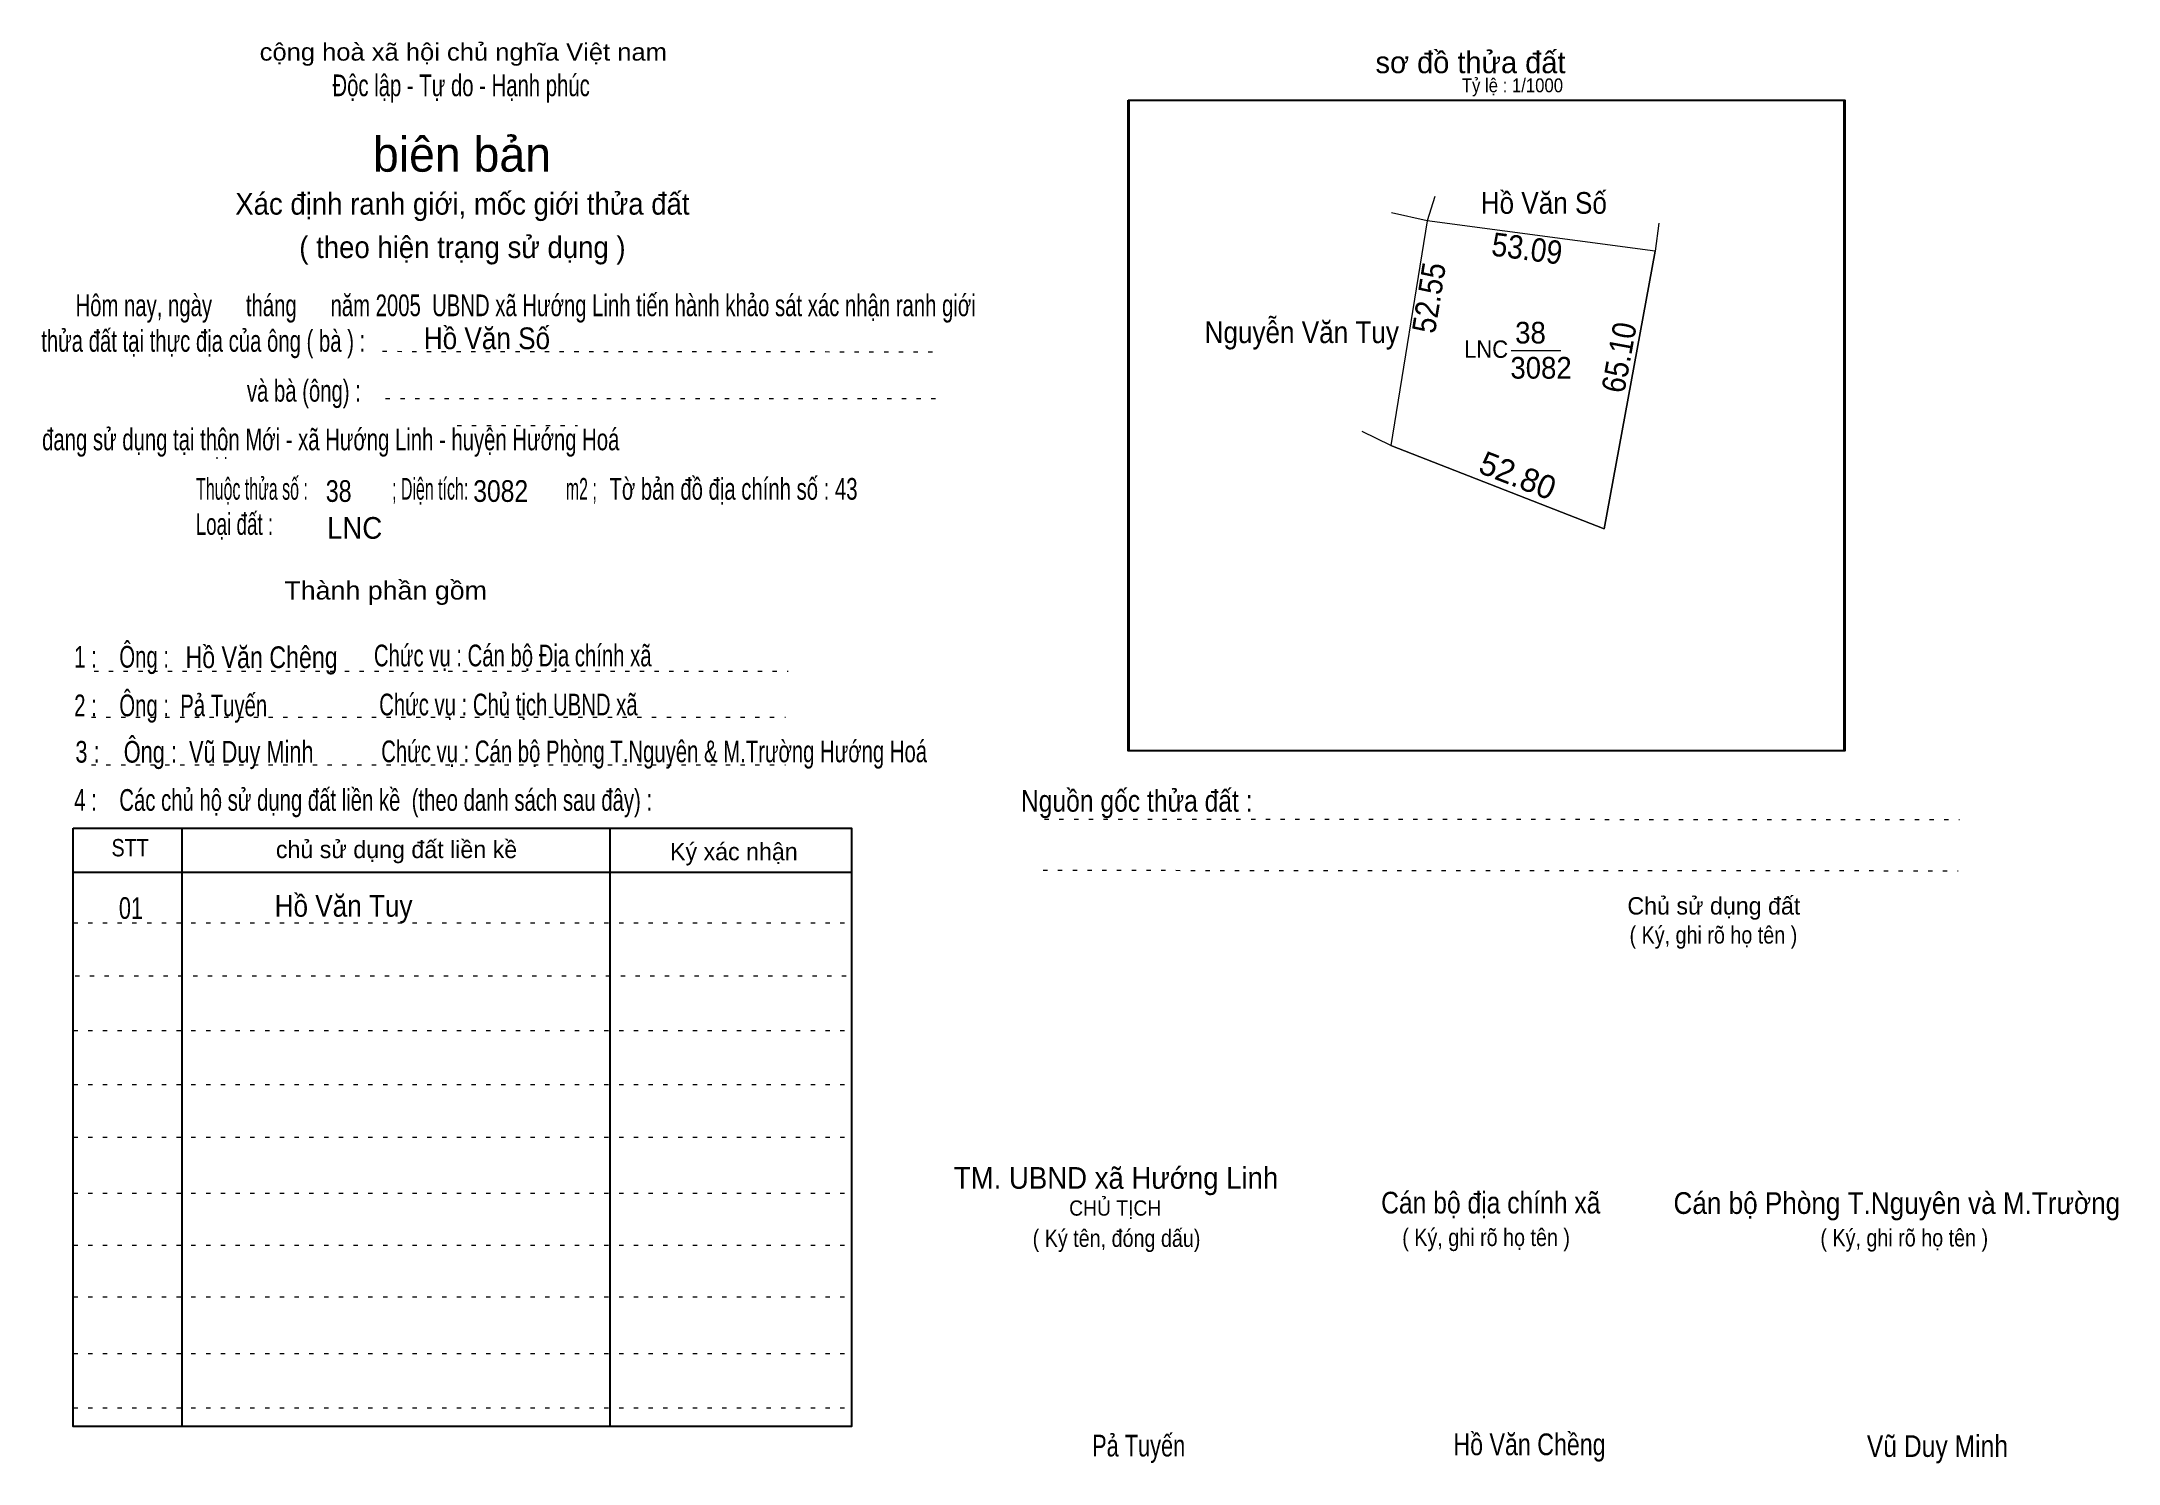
# Model space of a CAD drawing. Header units: centimetres. Extents: x -1.5 to 46.4, y -3.9 to 28.9.
import ezdxf
from ezdxf.enums import TextEntityAlignment as Align

# ---------------------------------------------------------------- set-up
doc = ezdxf.new("R2010")
doc.units = ezdxf.units.CM
doc.header["$LTSCALE"] = 0.2
doc.linetypes.add('DOTTED', pattern=[1.5, 0.3, -1.2])
for name, color, linetype, lineweight in [('15', 7, 'Continuous', 13), ('2', 7, 'Continuous', 25), ('22', 7, 'Continuous', 13), ('5', 7, 'DOTTED', 13)]:
    doc.layers.add(name, color=color, linetype=linetype, lineweight=lineweight)
for name, color, linetype in [('16', 7, 'Continuous'), ('34', 7, 'Continuous'), ('51', 7, 'Continuous')]:
    doc.layers.add(name, color=color, linetype=linetype)

msp = doc.modelspace()

# ---------------------------------------------------------------- linework, layer by layer
at = {"layer": '15'}
msp.add_line((32.39, 21.75), (33.53, 21.75), dxfattribs=at)
at = {"layer": '2'}
msp.add_lwpolyline([(23.56, 27.52), (40.06, 27.52), (40.06, 12.52), (23.56, 12.52)], close=True, dxfattribs=at)
at = {"layer": '22'}
for points in [[(30.63, 25.3), (30.45, 24.74), (29.63, 24.92)], [(35.79, 24.68), (35.71, 24.04), (30.45, 24.74), (29.61, 19.56)], [(35.71, 24.04), (34.53, 17.64), (29.61, 19.56), (28.95, 19.88)]]:
    msp.add_lwpolyline(points, dxfattribs=at)
msp.add_lwpolyline([(35.71, 24.04), (30.45, 24.74), (29.61, 19.56), (34.53, 17.64)], close=True, dxfattribs=at)
at = {"layer": '5'}
for p, q in [((6.37, 21.73), (19.21, 21.72)), ((6.44, 20.64), (19.25, 20.64)), ((8.09, 20.02), (10.86, 20.02)), ((-0.28, 14.36), (15.72, 14.36)), ((-0.34, 13.3), (15.66, 13.3)), ((-0.34, 12.2), (15.66, 12.2)), ((21.63, 10.95), (42.72, 10.94)), ((21.6, 9.77), (42.69, 9.76)), ((-0.76, 8.56), (17.18, 8.56)), ((-0.72, 7.34), (17.22, 7.34)), ((-0.76, 6.08), (17.18, 6.08)), ((-0.76, 4.83), (17.18, 4.83)), ((-0.76, 3.62), (17.18, 3.62)), ((-0.76, 2.33), (17.18, 2.33)), ((-0.76, 1.13), (17.18, 1.13)), ((-0.76, -0.06), (17.18, -0.06)), ((-0.76, -1.37), (17.18, -1.37)), ((-0.76, -2.62), (17.18, -2.62))]:
    msp.add_line(p, q, dxfattribs=at)
at = {"layer": '5', "linetype": 'Continuous', "lineweight": 25}
for p, q in [((1.74, 10.74), (1.74, -3.05)), ((11.61, 10.74), (11.61, -3.05)), ((-0.76, 9.73), (17.18, 9.73))]:
    msp.add_line(p, q, dxfattribs=at)
for points in [[(23.58, 27.52), (40.08, 27.52), (40.08, 12.52), (23.58, 12.52)], [(-0.76, 10.74), (17.18, 10.74), (17.18, -3.05), (-0.76, -3.05)]]:
    msp.add_lwpolyline(points, close=True, dxfattribs=at)

# ---------------------------------------------------------------- texts
at = {"layer": '15', "width": 0.95}
for s, p in [('38', (32.48, 21.91)), ('3082', (32.37, 21.1))]:
    msp.add_text(s, height=0.4999, dxfattribs=at).set_placement(p)
at = {"layer": '16', "width": 0.9}
for s, height, p in [('Hồ Văn Số', 0.4999, (33.14, 24.9)), ('Nguyễn Văn Tuy', 0.4999, (27.56, 21.92)), ('Hồ Văn Tuy', 0.5, (5.47, 8.7))]:
    msp.add_text(s, height=height, dxfattribs=at).set_placement(p, align=Align.CENTER)
msp.add_text('Hồ Văn Số', height=0.5, dxfattribs=at).set_placement((7.32, 21.78))
at = {"layer": '22', "width": 0.95}
msp.add_text('LNC', height=0.4, dxfattribs=at).set_placement((31.81, 21.58), align=Align.CENTER)
at = {"layer": '34'}
for s, height, width, p in [(': : ', 0.32, 0.85, (2.5, 19.25)), ('38', 0.5, 0.8, (5.06, 18.26)), ('3082', 0.5, 0.85, (8.46, 18.26)), ('LNC', 0.5, 0.95, (5.09, 17.41)), ('01', 0.5, 0.75, (0.29, 8.65))]:
    msp.add_text(s, height=height, dxfattribs=dict(at, width=width)).set_placement(p)
at = {"layer": '5'}
for s, height, width, p in [('cộng hoà xã hội chủ nghĩa Việt nam', 0.4, 1.1, (8.23, 28.43)), ('Độc lập - Tự do - Hạnh phúc', 0.5, 0.7, (8.18, 27.61)), ('Xác định ranh giới, mốc giới thửa đất', 0.5, 0.95, (8.21, 24.88)), ('( theo hiện trạng sử dụng )', 0.5, 0.95, (8.21, 23.88)), ('Thành phần gồm', 0.42, 1.1, (6.44, 16.01)), ('Hồ Văn Chêng', 0.5, 0.8, (3.58, 14.43)), ('Chức vụ : Cán bộ Địa chính xã', 0.5, 0.7, (9.37, 14.47)), ('Chức vụ : Chủ tịch UBND xã', 0.5, 0.7, (9.27, 13.34)), ('Chức vụ : Cán bộ Phòng T.Nguyên & M.Trường Hướng Hoá', 0.5, 0.7, (12.63, 12.26)), ('    Nguồn gốc thửa đất :', 0.5, 0.85, (23.44, 11.12)), ('( Ký, ghi rõ họ tên )', 0.4, 0.85, (37.05, 8.08)), ('CHỦ TỊCH', 0.35, 0.95, (23.26, 1.81)), ('( Ký tên, đóng dấu)', 0.4, 0.85, (23.29, 1.09)), ('( Ký, ghi rõ họ tên )', 0.4, 0.85, (31.81, 1.11)), ('( Ký, ghi rõ họ tên )', 0.4, 0.85, (41.45, 1.1)), ('Pả Tuyến', 0.5, 0.75, (23.8, -3.74)), ('Hồ Văn Chềng', 0.5, 0.8, (32.81, -3.71)), ('Vũ Duy Minh', 0.5, 0.85, (42.215, -3.75))]:
    msp.add_text(s, height=height, dxfattribs=dict(at, width=width)).set_placement(p, align=Align.CENTER)
msp.add_text('sơ đồ thửa đất', height=0.5, dxfattribs=at).set_placement((29.26, 28.14))
for s, height, p in [('biên bản', 0.8, (8.2, 25.87)), ('      chủ sử dụng đất liền kề', 0.4, (6.245, 10.05)), ('   Ký xác nhận', 0.4, (14.245, 10)), ('Chủ sử dụng đất', 0.4, (37.06, 8.75))]:
    msp.add_text(s, height=height, dxfattribs=at).set_placement(p, align=Align.CENTER)
for s, height, width, p in [('   Hôm nay, ngày      tháng      năm 2005  UBND xã Hướng Linh tiến hành khảo sát xác nhận ranh giới ', 0.5, 0.7, (-1.1, 22.54)), ('thửa đất tại thực địa của ông ( bà ) :                                       ', 0.5, 0.7, (-1.5, 21.72)), ('                                     và bà (ông) :', 0.5, 0.7, (-1.57, 20.57)), (' đang sử dụng tại thôn Mới - xã Hướng Linh - huyện Hướng Hoá', 0.5, 0.7, (-1.61, 19.45)), ('Thuộc thửa số :                   ; Diện tích:                      m2 ;                                            ', 0.5, 0.55, (2.07, 18.31)), ('Tờ bản đồ địa chính số : 43', 0.5, 0.7, (11.6, 18.31)), ('Loại đất :  ', 0.5, 0.65, (2.06, 17.5)), ('    1 :    Ông :                                                        ', 0.5, 0.7, (-1.26, 14.44)), ('    2 :    Ông :  Pả Tuyến', 0.5, 0.7, (-1.26, 13.32)), ('    3 :    Ông :  Vũ Duy Minh', 0.5, 0.75, (-1.27, 12.25)), ('    4 :    Các chủ hộ sử dụng đất liền kề  (theo danh sách sau đây) :', 0.5, 0.7, (-1.26, 11.14)), ('STT', 0.4, 0.85, (0.12, 10.09)), ('TM. UBND xã Hướng Linh', 0.5, 0.95, (19.54, 2.43)), ('Cán bộ địa chính xã  ', 0.5, 0.85, (29.39, 1.86)), ('Cán bộ Phòng T.Nguyên và M.Trường', 0.5, 0.9, (36.13, 1.85))]:
    msp.add_text(s, height=height, dxfattribs=dict(at, width=width)).set_placement(p)
at = {"layer": '51', "width": 0.9}
msp.add_text('Tỷ lệ : 1/1000', height=0.32, dxfattribs=at).set_placement((31.25, 27.7))
for s, rotation, p in [('53.09', 352.456, (32.7196, 23.8328)), ('52.55', 80.912, (30.7583, 22.9224)), ('65.10', 79.638, (35.1402, 21.5414))]:
    msp.add_text(s, height=0.54, rotation=rotation, dxfattribs=at).set_placement(p, align=Align.CENTER)
at = {"layer": '51'}
msp.add_text('52.80', height=0.54, rotation=338.771, dxfattribs=at).set_placement((32.4422, 18.6167), align=Align.CENTER)

doc.saveas('drawing.dxf')
